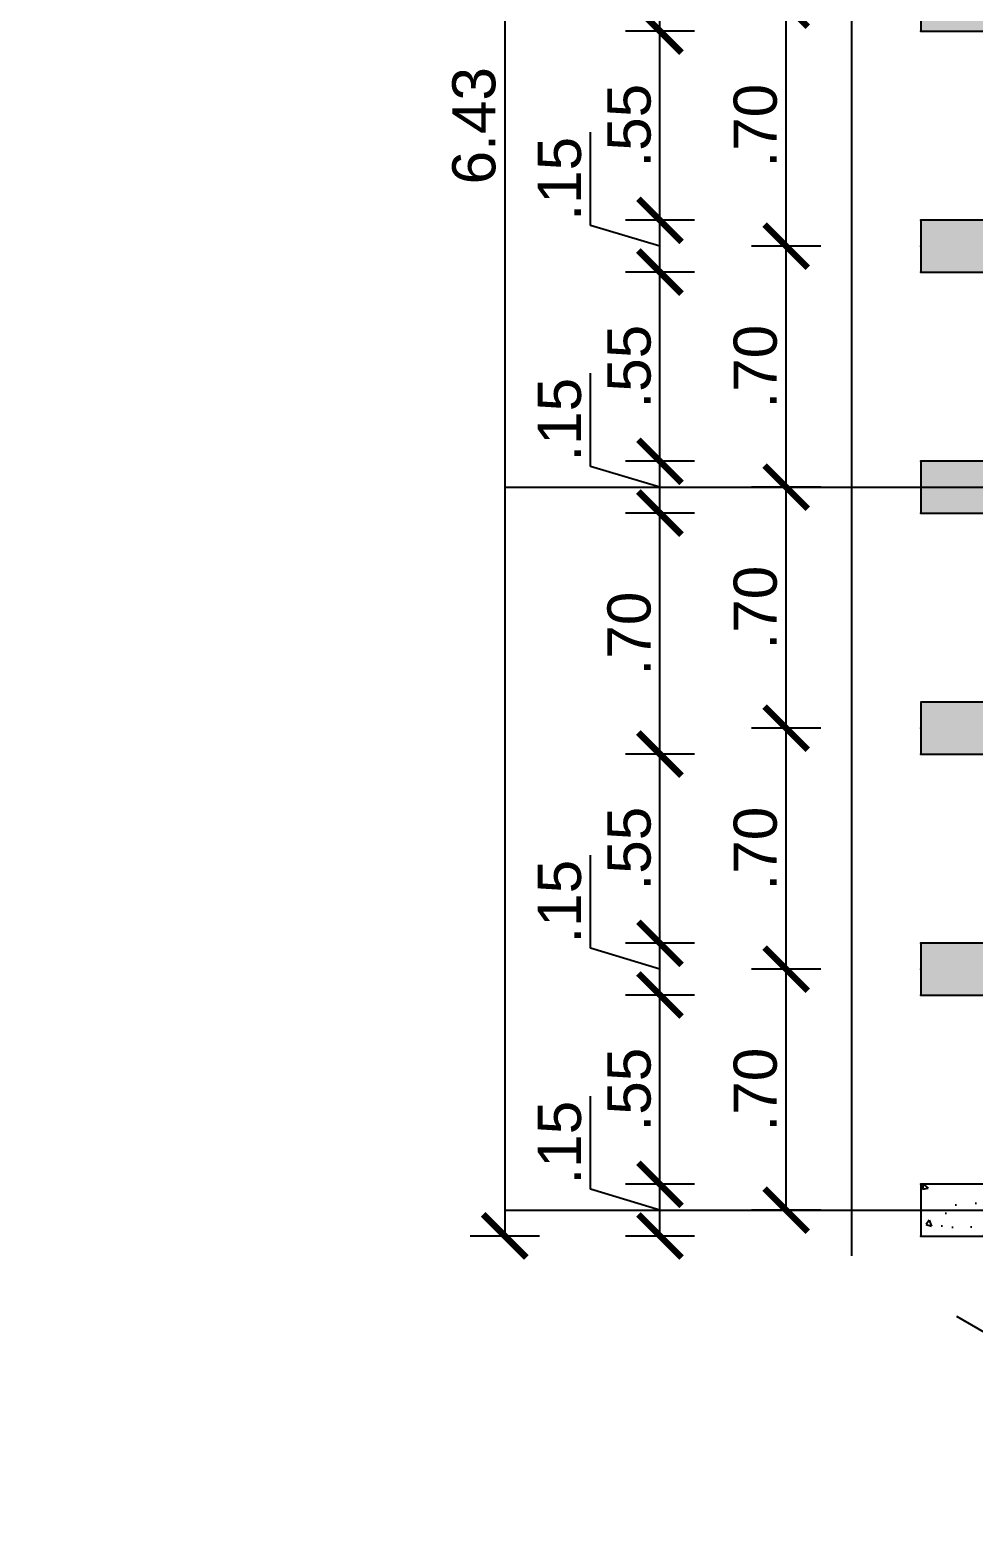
# Model space of a CAD drawing. Header units: metres. Extents: x 97 to 197, y 104 to 205.
# Drawn here: x 100.697 to 103.429, y 111.296 to 115.66 of the extents above; entities that cross this region are included whole.
import ezdxf

# ---------------------------------------------------------------- set-up
doc = ezdxf.new("R2010")
doc.units = ezdxf.units.M
doc.linetypes.add('ACAD_ISO10W100', pattern=[18, 12, -3, 0, -3])
doc.linetypes.add('ACAD_ISO12W100', pattern=[21, 12, -3, 0, -3, 0, -3])
doc.layers.get('0').update_dxf_attribs({"plot": 0})
doc.layers.add('00-AUX2', color=30, linetype='Continuous', plot=False)
doc.layers.add('01-Defpoints', color=7, linetype='Continuous', plot=False)
for name, color, linetype in [('1-ALV_CORTE', 5, 'Continuous'), ('10-PROJ_SUP', 2, 'ACAD_ISO12W100'), ('13-EST_PILARES', 6, 'Continuous'), ('15-COTAS', 14, 'Continuous'), ('16-EIXOS', 253, 'ACAD_ISO10W100'), ('18-HATCH', 1, 'Continuous'), ('7-PISO_INF', 253, 'Continuous')]:
    doc.layers.add(name, color=color, linetype=linetype)
doc.styles.get("Standard").update_dxf_attribs({"font": 'arial.ttf', "height": 2.5})
doc.dimstyles.new('COTA ANOTATIVA', dxfattribs={"dimtxt": 2.5, "dimasz": 2.5, "dimexe": 2, "dimexo": 1, "dimgap": 0.5, "dimtad": 1, "dimzin": 4, "dimdsep": 46, "dimtxsty": 'Standard', "dimblk": 'ARCHTICK', "dimcen": 1, "dimclrd": 256, "dimclre": 256, "dimclrt": 256, "dimazin": 0, "dimtfac": 1, "dimtofl": 0, "dimtmove": 1, "dimatfit": 3, "dimldrblk": 'DOT', "dimfxl": 2, "dimfxlon": 1, "dimtolj": 1, "dimtzin": 0, "dimarcsym": 0})
pattern_1 = [(320, (96.64973, 180.4618), (-0.0159391, -0.18218467), [0.01905, -0.20955]), (265, (96.64973, 180.4618), (0.19105685, 0.0352434), [0.01524, -0.1676406]), (10.45144, (96.6484, 180.44661), (0.17511775, -0.14694125), [0.01619, -0.17809024]), (316.1842, (96.70053, 180.4618), (-0.0420423, -0.27107904), [0.028575, -0.314325]), (6.63556, (96.69703, 180.4392), (0.2474261, -0.2374041), [0.024285, -0.2671356]), (261.18415, (96.70053, 180.4618), (0.2474261, -0.2374041), [0.02286, -0.2514597]), (291, (96.68783, 180.4364), (-0.1022652, -0.1516144), [0.01905, -0.20955]), (236, (96.68783, 180.4364), (0.18418797, -0.06180203), [0.01524, -0.16764]), (341.45144, (96.67931, 180.42376), (0.08192277, -0.2134164), [0.01619, -0.17808994]), (307.5, (96.64973, 180.461793), (0.08455504, -0.003088603), [0, -0.165608, 0, -0.17018, 0, -0.168275]), (277.5, (96.64973, 180.46179), (0.10018057, -0.06681966), [0, -0.097028, 0, -0.161798, 0, -0.064135]), (237.5, (96.64973, 180.518435), (-0.005728744, -0.135590595), [0, -0.0635, 0, -0.19812, 0, -0.26289]), (227.5, (96.64973, 180.54384), (0.0254265, -0.14812918), [0, -0.08255, 0, -0.131572, 0, -0.18669])]

# ---------------------------------------------------------------- blocks, each defined once
blk = doc.blocks.new('_ArchTick')
at = {"color": 0, "linetype": 'ByBlock', "const_width": 0.15}
blk.add_lwpolyline([(-0.5, -0.5), (0.5, 0.5)], dxfattribs=at)
blk = doc.blocks.new('*D197')
at = {"layer": '01-Defpoints', "color": 0, "transparency": 16777216}
for p in [(102.886, 112.9402), (103.276, 112.9402), (103.276, 112.2422)]:
    blk.add_point(p, dxfattribs=at)
at = {"layer": '15-COTAS', "lineweight": -2, "transparency": 16777216}
for p, q in [((102.986, 112.9402), (102.786, 112.9402)), ((102.886, 112.2422), (102.886, 112.9402)), ((102.986, 112.2422), (102.786, 112.2422))]:
    blk.add_line(p, q, dxfattribs=at)
at = {"layer": '15-COTAS', "lineweight": -2, "transparency": 16777216, "xscale": 0.125, "yscale": 0.125, "zscale": 0.125}
for p, rotation in [((102.886, 112.9402), 90), ((102.886, 112.2422), 270)]:
    blk.add_blockref('_ArchTick', p, dxfattribs=dict(at, rotation=rotation))
at = {"layer": '15-COTAS', "transparency": 16777216, "insert": (102.7972, 112.5912), "char_height": 0.125, "attachment_point": 5, "rotation": 90}
blk.add_mtext('\\A1;.70', dxfattribs=at)
blk = doc.blocks.new('_Dot')
at = {"color": 0, "linetype": 'ByBlock', "lineweight": -2}
blk.add_line((-0.5, 0), (-1, 0), dxfattribs=at)
at = {"color": 0, "linetype": 'ByBlock', "const_width": 0.5}
blk.add_lwpolyline([(-0.25, 0, 1), (0.25, 0, 1)], format="xyb", close=True, dxfattribs=at)
blk = doc.blocks.new('*D198')
at = {"layer": '01-Defpoints', "color": 0, "transparency": 16777216}
for p in [(102.886, 113.6382), (103.276, 113.6382), (103.276, 112.9402)]:
    blk.add_point(p, dxfattribs=at)
at = {"layer": '15-COTAS', "lineweight": -2, "transparency": 16777216}
for p, q in [((102.986, 113.6382), (102.786, 113.6382)), ((102.886, 112.9402), (102.886, 113.6382)), ((102.986, 112.9402), (102.786, 112.9402))]:
    blk.add_line(p, q, dxfattribs=at)
at = {"layer": '15-COTAS', "lineweight": -2, "transparency": 16777216, "xscale": 0.125, "yscale": 0.125, "zscale": 0.125}
for p, rotation in [((102.886, 113.6382), 90), ((102.886, 112.9402), 270)]:
    blk.add_blockref('_ArchTick', p, dxfattribs=dict(at, rotation=rotation))
at = {"layer": '15-COTAS', "transparency": 16777216, "insert": (102.7972, 113.2892), "char_height": 0.125, "attachment_point": 5, "rotation": 90}
blk.add_mtext('\\A1;.70', dxfattribs=at)
blk = doc.blocks.new('*D199')
at = {"layer": '01-Defpoints', "color": 0, "transparency": 16777216}
for p in [(102.886, 114.3362), (103.276, 114.3362), (103.276, 113.6382)]:
    blk.add_point(p, dxfattribs=at)
at = {"layer": '15-COTAS', "lineweight": -2, "transparency": 16777216}
for p, q in [((102.986, 114.3362), (102.786, 114.3362)), ((102.886, 113.6382), (102.886, 114.3362)), ((102.986, 113.6382), (102.786, 113.6382))]:
    blk.add_line(p, q, dxfattribs=at)
at = {"layer": '15-COTAS', "lineweight": -2, "transparency": 16777216, "xscale": 0.125, "yscale": 0.125, "zscale": 0.125}
for p, rotation in [((102.886, 114.3362), 90), ((102.886, 113.6382), 270)]:
    blk.add_blockref('_ArchTick', p, dxfattribs=dict(at, rotation=rotation))
at = {"layer": '15-COTAS', "transparency": 16777216, "insert": (102.7972, 113.9872), "char_height": 0.125, "attachment_point": 5, "rotation": 90}
blk.add_mtext('\\A1;.70', dxfattribs=at)
blk = doc.blocks.new('*D200')
at = {"layer": '01-Defpoints', "color": 0, "transparency": 16777216}
for p in [(102.886, 115.0342), (103.276, 115.0342), (103.276, 114.3362)]:
    blk.add_point(p, dxfattribs=at)
at = {"layer": '15-COTAS', "lineweight": -2, "transparency": 16777216}
for p, q in [((102.986, 115.0342), (102.786, 115.0342)), ((102.886, 114.3362), (102.886, 115.0342)), ((102.986, 114.3362), (102.786, 114.3362))]:
    blk.add_line(p, q, dxfattribs=at)
at = {"layer": '15-COTAS', "lineweight": -2, "transparency": 16777216, "xscale": 0.125, "yscale": 0.125, "zscale": 0.125}
for p, rotation in [((102.886, 115.0342), 90), ((102.886, 114.3362), 270)]:
    blk.add_blockref('_ArchTick', p, dxfattribs=dict(at, rotation=rotation))
at = {"layer": '15-COTAS', "transparency": 16777216, "insert": (102.7972, 114.6852), "char_height": 0.125, "attachment_point": 5, "rotation": 90}
blk.add_mtext('\\A1;.70', dxfattribs=at)
blk = doc.blocks.new('*D201')
at = {"layer": '01-Defpoints', "color": 0, "transparency": 16777216}
for p in [(102.886, 115.7322), (103.276, 115.7322), (103.276, 115.0342)]:
    blk.add_point(p, dxfattribs=at)
at = {"layer": '15-COTAS', "lineweight": -2, "transparency": 16777216}
for p, q in [((102.986, 115.7322), (102.786, 115.7322)), ((102.886, 115.0342), (102.886, 115.7322)), ((102.986, 115.0342), (102.786, 115.0342))]:
    blk.add_line(p, q, dxfattribs=at)
at = {"layer": '15-COTAS', "lineweight": -2, "transparency": 16777216, "xscale": 0.125, "yscale": 0.125, "zscale": 0.125}
for p, rotation in [((102.886, 115.7322), 90), ((102.886, 115.0342), 270)]:
    blk.add_blockref('_ArchTick', p, dxfattribs=dict(at, rotation=rotation))
at = {"layer": '15-COTAS', "transparency": 16777216, "insert": (102.7972, 115.3832), "char_height": 0.125, "attachment_point": 5, "rotation": 90}
blk.add_mtext('\\A1;.70', dxfattribs=at)
blk = doc.blocks.new('*D206')
at = {"layer": '01-Defpoints', "color": 0, "transparency": 16777216}
for p in [(103.276, 118.5992), (102.0714, 112.1672), (103.276, 112.1672)]:
    blk.add_point(p, dxfattribs=at)
at = {"layer": '15-COTAS', "lineweight": -2, "transparency": 16777216}
for p, q in [((102.1714, 118.5992), (101.9714, 118.5992)), ((102.0714, 118.5992), (102.0714, 112.1672)), ((102.1714, 112.1672), (101.9714, 112.1672))]:
    blk.add_line(p, q, dxfattribs=at)
at = {"layer": '15-COTAS', "lineweight": -2, "transparency": 16777216, "xscale": 0.125, "yscale": 0.125, "zscale": 0.125}
for p, rotation in [((102.0714, 118.5992), 90), ((102.0714, 112.1672), 270)]:
    blk.add_blockref('_ArchTick', p, dxfattribs=dict(at, rotation=rotation))
at = {"layer": '15-COTAS', "transparency": 16777216, "insert": (101.9825, 115.3832), "char_height": 0.125, "attachment_point": 5, "rotation": 90}
blk.add_mtext('\\A1;6.43', dxfattribs=at)
blk = doc.blocks.new('*D207')
at = {"layer": '01-Defpoints', "color": 0, "transparency": 16777216}
for p in [(102.5206, 112.3172), (103.276, 112.3172), (103.276, 112.1672)]:
    blk.add_point(p, dxfattribs=at)
at = {"layer": '15-COTAS', "lineweight": -2, "transparency": 16777216}
for p, q in [((102.3193, 112.3026), (102.3193, 112.5725)), ((102.5206, 112.2422), (102.3193, 112.3026)), ((102.6206, 112.3172), (102.4206, 112.3172)), ((102.5206, 112.1672), (102.5206, 112.3172)), ((102.6206, 112.1672), (102.4206, 112.1672))]:
    blk.add_line(p, q, dxfattribs=at)
at = {"layer": '15-COTAS', "lineweight": -2, "transparency": 16777216, "xscale": 0.125, "yscale": 0.125, "zscale": 0.125}
for p, rotation in [((102.5206, 112.3172), 90), ((102.5206, 112.1672), 270)]:
    blk.add_blockref('_ArchTick', p, dxfattribs=dict(at, rotation=rotation))
at = {"layer": '15-COTAS', "transparency": 16777216, "insert": (102.2304, 112.4375), "char_height": 0.125, "attachment_point": 5, "rotation": 90}
blk.add_mtext('\\A1;.15', dxfattribs=at)
blk = doc.blocks.new('*D208')
at = {"layer": '01-Defpoints', "color": 0, "transparency": 16777216}
for p in [(102.5206, 112.8652), (103.276, 112.8652), (103.276, 112.3172)]:
    blk.add_point(p, dxfattribs=at)
at = {"layer": '15-COTAS', "lineweight": -2, "transparency": 16777216}
for p, q in [((102.6206, 112.8652), (102.4206, 112.8652)), ((102.5206, 112.3172), (102.5206, 112.8652)), ((102.6206, 112.3172), (102.4206, 112.3172))]:
    blk.add_line(p, q, dxfattribs=at)
at = {"layer": '15-COTAS', "lineweight": -2, "transparency": 16777216, "xscale": 0.125, "yscale": 0.125, "zscale": 0.125}
for p, rotation in [((102.5206, 112.8652), 90), ((102.5206, 112.3172), 270)]:
    blk.add_blockref('_ArchTick', p, dxfattribs=dict(at, rotation=rotation))
at = {"layer": '15-COTAS', "transparency": 16777216, "insert": (102.432, 112.5912), "char_height": 0.125, "attachment_point": 5, "rotation": 90}
blk.add_mtext('\\A1;.55', dxfattribs=at)
blk = doc.blocks.new('*D209')
at = {"layer": '01-Defpoints', "color": 0, "transparency": 16777216}
for p in [(102.5206, 113.0152), (103.276, 113.0152), (103.276, 112.8652)]:
    blk.add_point(p, dxfattribs=at)
at = {"layer": '15-COTAS', "lineweight": -2, "transparency": 16777216}
for p, q in [((102.3193, 113.0006), (102.3193, 113.2705)), ((102.5206, 112.9402), (102.3193, 113.0006)), ((102.6206, 113.0152), (102.4206, 113.0152)), ((102.5206, 112.8652), (102.5206, 113.0152)), ((102.6206, 112.8652), (102.4206, 112.8652))]:
    blk.add_line(p, q, dxfattribs=at)
at = {"layer": '15-COTAS', "lineweight": -2, "transparency": 16777216, "xscale": 0.125, "yscale": 0.125, "zscale": 0.125}
for p, rotation in [((102.5206, 113.0152), 90), ((102.5206, 112.8652), 270)]:
    blk.add_blockref('_ArchTick', p, dxfattribs=dict(at, rotation=rotation))
at = {"layer": '15-COTAS', "transparency": 16777216, "insert": (102.2304, 113.1355), "char_height": 0.125, "attachment_point": 5, "rotation": 90}
blk.add_mtext('\\A1;.15', dxfattribs=at)
blk = doc.blocks.new('*D210')
at = {"layer": '01-Defpoints', "color": 0, "transparency": 16777216}
for p in [(102.5206, 113.5632), (103.276, 113.5632), (103.276, 113.0152)]:
    blk.add_point(p, dxfattribs=at)
at = {"layer": '15-COTAS', "lineweight": -2, "transparency": 16777216}
for p, q in [((102.6206, 113.5632), (102.4206, 113.5632)), ((102.5206, 113.0152), (102.5206, 113.5632)), ((102.6206, 113.0152), (102.4206, 113.0152))]:
    blk.add_line(p, q, dxfattribs=at)
at = {"layer": '15-COTAS', "lineweight": -2, "transparency": 16777216, "xscale": 0.125, "yscale": 0.125, "zscale": 0.125}
for p, rotation in [((102.5206, 113.5632), 90), ((102.5206, 113.0152), 270)]:
    blk.add_blockref('_ArchTick', p, dxfattribs=dict(at, rotation=rotation))
at = {"layer": '15-COTAS', "transparency": 16777216, "insert": (102.432, 113.2892), "char_height": 0.125, "attachment_point": 5, "rotation": 90}
blk.add_mtext('\\A1;.55', dxfattribs=at)
blk = doc.blocks.new('*D211')
at = {"layer": '01-Defpoints', "color": 0, "transparency": 16777216}
for p in [(102.5206, 114.2612), (103.276, 114.2612), (103.276, 113.5632)]:
    blk.add_point(p, dxfattribs=at)
at = {"layer": '15-COTAS', "lineweight": -2, "transparency": 16777216}
for p, q in [((102.6206, 114.2612), (102.4206, 114.2612)), ((102.5206, 113.5632), (102.5206, 114.2612)), ((102.6206, 113.5632), (102.4206, 113.5632))]:
    blk.add_line(p, q, dxfattribs=at)
at = {"layer": '15-COTAS', "lineweight": -2, "transparency": 16777216, "xscale": 0.125, "yscale": 0.125, "zscale": 0.125}
for p, rotation in [((102.5206, 114.2612), 90), ((102.5206, 113.5632), 270)]:
    blk.add_blockref('_ArchTick', p, dxfattribs=dict(at, rotation=rotation))
at = {"layer": '15-COTAS', "transparency": 16777216, "insert": (102.4318, 113.9122), "char_height": 0.125, "attachment_point": 5, "rotation": 90}
blk.add_mtext('\\A1;.70', dxfattribs=at)
blk = doc.blocks.new('*D212')
at = {"layer": '01-Defpoints', "color": 0, "transparency": 16777216}
for p in [(102.5206, 114.4112), (103.276, 114.4112), (103.276, 114.2612)]:
    blk.add_point(p, dxfattribs=at)
at = {"layer": '15-COTAS', "lineweight": -2, "transparency": 16777216}
for p, q in [((102.3193, 114.3966), (102.3193, 114.6665)), ((102.5206, 114.3362), (102.3193, 114.3966)), ((102.6206, 114.4112), (102.4206, 114.4112)), ((102.5206, 114.2612), (102.5206, 114.4112)), ((102.6206, 114.2612), (102.4206, 114.2612))]:
    blk.add_line(p, q, dxfattribs=at)
at = {"layer": '15-COTAS', "lineweight": -2, "transparency": 16777216, "xscale": 0.125, "yscale": 0.125, "zscale": 0.125}
for p, rotation in [((102.5206, 114.4112), 90), ((102.5206, 114.2612), 270)]:
    blk.add_blockref('_ArchTick', p, dxfattribs=dict(at, rotation=rotation))
at = {"layer": '15-COTAS', "transparency": 16777216, "insert": (102.2304, 114.5315), "char_height": 0.125, "attachment_point": 5, "rotation": 90}
blk.add_mtext('\\A1;.15', dxfattribs=at)
blk = doc.blocks.new('*D213')
at = {"layer": '01-Defpoints', "color": 0, "transparency": 16777216}
for p in [(102.5206, 114.9592), (103.276, 114.9592), (103.276, 114.4112)]:
    blk.add_point(p, dxfattribs=at)
at = {"layer": '15-COTAS', "lineweight": -2, "transparency": 16777216}
for p, q in [((102.6206, 114.9592), (102.4206, 114.9592)), ((102.5206, 114.4112), (102.5206, 114.9592)), ((102.6206, 114.4112), (102.4206, 114.4112))]:
    blk.add_line(p, q, dxfattribs=at)
at = {"layer": '15-COTAS', "lineweight": -2, "transparency": 16777216, "xscale": 0.125, "yscale": 0.125, "zscale": 0.125}
for p, rotation in [((102.5206, 114.9592), 90), ((102.5206, 114.4112), 270)]:
    blk.add_blockref('_ArchTick', p, dxfattribs=dict(at, rotation=rotation))
at = {"layer": '15-COTAS', "transparency": 16777216, "insert": (102.432, 114.6852), "char_height": 0.125, "attachment_point": 5, "rotation": 90}
blk.add_mtext('\\A1;.55', dxfattribs=at)
blk = doc.blocks.new('*D214')
at = {"layer": '01-Defpoints', "color": 0, "transparency": 16777216}
for p in [(102.5206, 115.1092), (103.276, 115.1092), (103.276, 114.9592)]:
    blk.add_point(p, dxfattribs=at)
at = {"layer": '15-COTAS', "lineweight": -2, "transparency": 16777216}
for p, q in [((102.3193, 115.0946), (102.3193, 115.3645)), ((102.5206, 115.0342), (102.3193, 115.0946)), ((102.6206, 115.1092), (102.4206, 115.1092)), ((102.5206, 114.9592), (102.5206, 115.1092)), ((102.6206, 114.9592), (102.4206, 114.9592))]:
    blk.add_line(p, q, dxfattribs=at)
at = {"layer": '15-COTAS', "lineweight": -2, "transparency": 16777216, "xscale": 0.125, "yscale": 0.125, "zscale": 0.125}
for p, rotation in [((102.5206, 115.1092), 90), ((102.5206, 114.9592), 270)]:
    blk.add_blockref('_ArchTick', p, dxfattribs=dict(at, rotation=rotation))
at = {"layer": '15-COTAS', "transparency": 16777216, "insert": (102.2304, 115.2295), "char_height": 0.125, "attachment_point": 5, "rotation": 90}
blk.add_mtext('\\A1;.15', dxfattribs=at)
blk = doc.blocks.new('*D215')
at = {"layer": '01-Defpoints', "color": 0, "transparency": 16777216}
for p in [(102.5206, 115.6572), (103.276, 115.6572), (103.276, 115.1092)]:
    blk.add_point(p, dxfattribs=at)
at = {"layer": '15-COTAS', "lineweight": -2, "transparency": 16777216}
for p, q in [((102.6206, 115.6572), (102.4206, 115.6572)), ((102.5206, 115.1092), (102.5206, 115.6572)), ((102.6206, 115.1092), (102.4206, 115.1092))]:
    blk.add_line(p, q, dxfattribs=at)
at = {"layer": '15-COTAS', "lineweight": -2, "transparency": 16777216, "xscale": 0.125, "yscale": 0.125, "zscale": 0.125}
for p, rotation in [((102.5206, 115.6572), 90), ((102.5206, 115.1092), 270)]:
    blk.add_blockref('_ArchTick', p, dxfattribs=dict(at, rotation=rotation))
at = {"layer": '15-COTAS', "transparency": 16777216, "insert": (102.432, 115.3832), "char_height": 0.125, "attachment_point": 5, "rotation": 90}
blk.add_mtext('\\A1;.55', dxfattribs=at)
blk = doc.blocks.new('*D216')
at = {"layer": '01-Defpoints', "color": 0, "transparency": 16777216}
for p in [(102.5206, 115.8072), (103.276, 115.8072), (103.276, 115.6572)]:
    blk.add_point(p, dxfattribs=at)
at = {"layer": '15-COTAS', "lineweight": -2, "transparency": 16777216}
for p, q in [((102.3193, 115.7926), (102.3193, 116.0625)), ((102.5206, 115.7322), (102.3193, 115.7926)), ((102.6206, 115.8072), (102.4206, 115.8072)), ((102.5206, 115.6572), (102.5206, 115.8072)), ((102.6206, 115.6572), (102.4206, 115.6572))]:
    blk.add_line(p, q, dxfattribs=at)
at = {"layer": '15-COTAS', "lineweight": -2, "transparency": 16777216, "xscale": 0.125, "yscale": 0.125, "zscale": 0.125}
for p, rotation in [((102.5206, 115.8072), 90), ((102.5206, 115.6572), 270)]:
    blk.add_blockref('_ArchTick', p, dxfattribs=dict(at, rotation=rotation))
at = {"layer": '15-COTAS', "transparency": 16777216, "insert": (102.2304, 115.9275), "char_height": 0.125, "attachment_point": 5, "rotation": 90}
blk.add_mtext('\\A1;.15', dxfattribs=at)
blk = doc.blocks.new('*D298')
at = {"layer": '15-COTAS', "lineweight": -2, "transparency": 16777216}
blk.add_arc((105.576, 118.1672), 0.556, 120, 270, dxfattribs=at)
at = {"layer": 'Defpoints', "color": 0, "transparency": 16777216}
for p in [(102.076, 124.2293), (105.0285, 118.2637), (105.576, 118.1672), (105.576, 118.1672), (105.576, 111.1672)]:
    blk.add_point(p, dxfattribs=at)
at = {"layer": '15-COTAS', "lineweight": -2, "transparency": 16777216, "xscale": 0.125, "yscale": 0.125, "zscale": 0.125, "rotation": 29.99999999999953}
blk.add_blockref('_ArchTick', (105.298, 118.6487), dxfattribs=at)
at = {"layer": '15-COTAS', "lineweight": -2, "transparency": 16777216, "xscale": 0.125, "yscale": 0.125, "zscale": 0.125}
blk.add_blockref('_ArchTick', (105.576, 117.6112), dxfattribs=at)
at = {"layer": '15-COTAS', "transparency": 16777216, "insert": (105.1248, 118.0462), "char_height": 0.125, "attachment_point": 5, "rotation": 285}
blk.add_mtext('\\A1;150.00°', dxfattribs=at)

msp = doc.modelspace()

# ---------------------------------------------------------------- hatches: boundary and pattern name
at = {"layer": '18-HATCH'}
h = msp.add_hatch(dxfattribs=at)
h.set_pattern_fill('AR-CONC', color=256, scale=0.001)
h.set_pattern_definition(pattern_1)
h.paths.add_polyline_path([(103.726, 112.8652), (103.726, 113.0152), (103.576, 113.0152), (103.276, 113.0152), (103.276, 112.8652)])
h.paths.add_polyline_path([(103.726, 113.5632), (103.726, 113.7132), (103.576, 113.7132), (103.276, 113.7132), (103.276, 113.5632)])
h.paths.add_polyline_path([(103.6026, 114.9592), (103.726, 115.0332), (103.726, 115.1092), (103.576, 115.1092), (103.276, 115.1092), (103.276, 114.9592)])
h.paths.add_polyline_path([(103.726, 114.9592), (103.726, 115.0332), (103.6026, 114.9592)], flags=17)
h.paths.add_polyline_path([(103.726, 115.6572), (103.726, 115.8072), (103.576, 115.8072), (103.276, 115.8072), (103.276, 115.6572)])
h.paths.add_polyline_path([(103.726, 117.0532), (103.726, 117.2032), (103.576, 117.2032), (103.276, 117.2032), (103.276, 117.0532)])
h.paths.add_polyline_path([(103.726, 117.7512), (103.726, 117.9012), (103.576, 117.9012), (103.276, 117.9012), (103.276, 117.7512)])
h = msp.add_hatch(dxfattribs=at)
h.set_pattern_fill('AR-CONC', color=256, scale=0.001)
h.set_pattern_definition(pattern_1)
h.paths.add_polyline_path([(103.726, 116.3552), (103.726, 116.4302), (103.276, 116.4302), (103.276, 116.3552)])
h.paths.add_polyline_path([(103.5752, 116.4302), (103.5319, 116.5052), (103.276, 116.5052), (103.276, 116.4302)])
h.paths.add_polyline_path([(103.726, 116.4302), (103.726, 116.5052), (103.576, 116.5052), (103.5319, 116.5052), (103.5752, 116.4302)])
h.paths.add_polyline_path([(103.726, 114.2612), (103.726, 114.3362), (103.276, 114.3362), (103.276, 114.2612)])
h.paths.add_polyline_path([(103.726, 114.3362), (103.726, 114.4112), (103.576, 114.4112), (103.276, 114.4112), (103.276, 114.3362)])
h.paths.add_polyline_path([(104.3498, 112.3731), (104.8977, 112.3731), (104.8977, 112.6307), (104.3498, 112.6307)], flags=9)
h = msp.add_hatch(dxfattribs=at)
h.set_pattern_fill('AR-CONC', color=256, scale=0.001)
h.set_pattern_definition(pattern_1)
h.paths.add_polyline_path([(103.726, 112.2422), (103.726, 112.3172), (103.576, 112.3172), (103.276, 112.3172), (103.276, 112.2422)])
h.paths.add_polyline_path([(103.726, 112.1672), (103.726, 112.2422), (103.276, 112.2422), (103.276, 112.1672)])

# ---------------------------------------------------------------- linework, layer by layer
at = {"layer": '00-AUX2'}
msp.add_line((102.0714, 114.3362), (109.6384, 114.3362), dxfattribs=at)
at = {"layer": '1-ALV_CORTE'}
for points in [[(103.726, 115.6572), (103.726, 115.8072), (103.276, 115.8072), (103.276, 115.6572)], [(103.726, 114.9592), (103.726, 115.1092), (103.276, 115.1092), (103.276, 114.9592)], [(103.726, 113.5632), (103.726, 113.7132), (103.276, 113.7132), (103.276, 113.5632)], [(103.726, 112.8652), (103.726, 113.0152), (103.276, 113.0152), (103.276, 112.8652)]]:
    msp.add_lwpolyline(points, close=True, dxfattribs=at)
at = {"layer": '10-PROJ_SUP', "ltscale": 0.5}
msp.add_lwpolyline([(100.294, 123.3159), (105.0571, 126.0659), (108.3198, 120.4148), (111.08, 120.6563), (111.5419, 115.3765), (108.576, 115.117), (108.576, 108.934), (103.076, 112.1094), (103.076, 118.4973)], close=True, dxfattribs=at)
at = {"layer": '13-EST_PILARES'}
for points in [[(103.726, 114.2612), (103.726, 114.4112), (103.276, 114.4112), (103.276, 114.2612)], [(103.726, 112.1672), (103.726, 112.3172), (103.276, 112.3172), (103.276, 112.1672)]]:
    msp.add_lwpolyline(points, close=True, dxfattribs=at)
at = {"layer": '16-EIXOS'}
msp.add_line((102.0714, 112.2422), (109.6384, 112.2422), dxfattribs=at)
at = {"layer": '7-PISO_INF'}
msp.add_lwpolyline([(99.5639, 127.8201), (99.5639, 123.0072), (99.5639, 113.0755, 0.426655), (104.3095, 108.1035), (114.076, 108.1035), (114.076, 127.8201)], format="xyb", close=True, dxfattribs=at)

# ---------------------------------------------------------------- dimensions: what is measured, and where the dimension line sits
at = {"layer": '15-COTAS', "transparency": 33554687}
dim = msp.add_angular_dim_2l(base=(105.0285, 118.2637), line1=((105.576, 118.1672), (105.576, 111.1672)), line2=((105.576, 118.1672), (102.076, 124.2293)), dimstyle='COTA ANOTATIVA', override={"dimscale": 0}, dxfattribs=at)
dim.commit()
dim.dimension.update_dxf_attribs({"geometry": '*D298', "text_midpoint": (105.1248, 118.0462)})
at = {"layer": '15-COTAS'}
for p1, p2, distance, picture, middle in [((103.276, 118.5992), (103.276, 112.1672), -1.2046, '*D206', (101.9825, 115.3832)), ((103.276, 112.2422), (103.276, 112.9402), 0.39, '*D197', (102.7972, 112.5912)), ((103.276, 112.1672), (103.276, 112.3172), 0.7554, '*D207', (102.2304, 112.3276))]:
    dim = msp.add_aligned_dim(p1=p1, p2=p2, distance=distance, dimstyle='COTA ANOTATIVA', dxfattribs=at)
    dim.commit()
    dim.dimension.update_dxf_attribs({"geometry": picture, "text_midpoint": middle})
for base, p1, p2, picture, middle in [((102.5206, 115.8072), (103.276, 115.6572), (103.276, 115.8072), '*D216', (102.2304, 115.8176)), ((102.886, 115.7322), (103.276, 115.0342), (103.276, 115.7322), '*D201', (102.7972, 115.3832)), ((102.5206, 115.6572), (103.276, 115.1092), (103.276, 115.6572), '*D215', (102.432, 115.3832)), ((102.5206, 115.1092), (103.276, 114.9592), (103.276, 115.1092), '*D214', (102.2304, 115.1196)), ((102.886, 115.0342), (103.276, 114.3362), (103.276, 115.0342), '*D200', (102.7972, 114.6852)), ((102.5206, 114.9592), (103.276, 114.4112), (103.276, 114.9592), '*D213', (102.432, 114.6852)), ((102.5206, 114.4112), (103.276, 114.2612), (103.276, 114.4112), '*D212', (102.2304, 114.4216)), ((102.886, 114.3362), (103.276, 113.6382), (103.276, 114.3362), '*D199', (102.7972, 113.9872)), ((102.5206, 114.2612), (103.276, 113.5632), (103.276, 114.2612), '*D211', (102.4318, 113.9122)), ((102.886, 113.6382), (103.276, 112.9402), (103.276, 113.6382), '*D198', (102.7972, 113.2892)), ((102.5206, 113.5632), (103.276, 113.0152), (103.276, 113.5632), '*D210', (102.432, 113.2892)), ((102.5206, 113.0152), (103.276, 112.8652), (103.276, 113.0152), '*D209', (102.2304, 113.0256)), ((102.5206, 112.8652), (103.276, 112.3172), (103.276, 112.8652), '*D208', (102.432, 112.5912))]:
    dim = msp.add_linear_dim(base=base, p1=p1, p2=p2, angle=270, dimstyle='COTA ANOTATIVA', dxfattribs=at)
    dim.commit()
    dim.dimension.update_dxf_attribs({"geometry": picture, "text_midpoint": middle})

doc.saveas('drawing.dxf')
